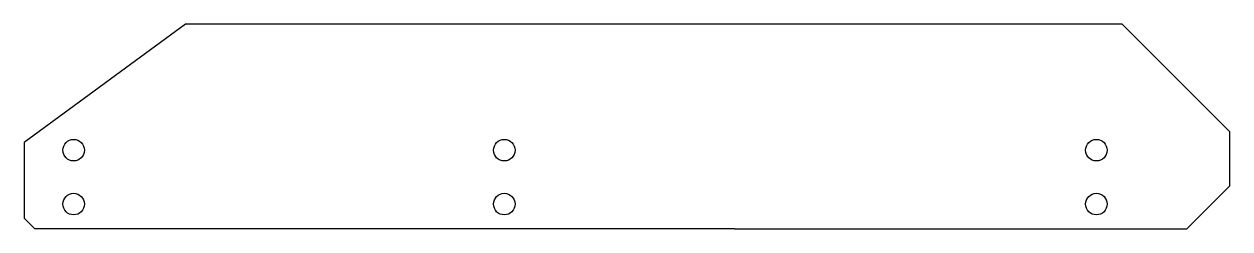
# Model space of a CAD drawing. Header units: inches. Extents: x -3 to 8.2, y -2.6 to -0.7.
import ezdxf

# ---------------------------------------------------------------- set-up
doc = ezdxf.new("R2010")
doc.units = ezdxf.units.IN
doc.layers.get('0').update_dxf_attribs({"linetype": 'CONTINUOUS'})

msp = doc.modelspace()

# ---------------------------------------------------------------- linework, layer by layer
for p, q in [((-1.5, -0.7, 8.1), (-3, -1.8, 8.1)), ((7.2, -0.7, 8.1), (-1.5, -0.7, 8.1)), ((8.2, -1.7, 8.1), (7.2, -0.7, 8.1)), ((8.2, -2.2, 8.1), (8.2, -1.7, 8.1)), ((-3, -1.8, 8.1), (-3, -2.5, 8.1)), ((7.8, -2.6, 8.1), (8.2, -2.2, 8.1)), ((-2.9, -2.6, 8.1), (-3, -2.5, 8.1)), ((3.6, -2.6, 8.1), (-2.9, -2.6, 8.1)), ((3.6, -2.6, 8.1), (7.8, -2.6, 8.1))]:
    msp.add_line(p, q)
for centre in [(-2.54, -1.87, 8.1), (1.46, -1.87, 8.1), (6.96, -1.87, 8.1), (-2.54, -2.37, 8.1), (1.46, -2.37, 8.1), (6.96, -2.37, 8.1)]:
    msp.add_circle(centre, 0.1)

doc.saveas('drawing.dxf')
